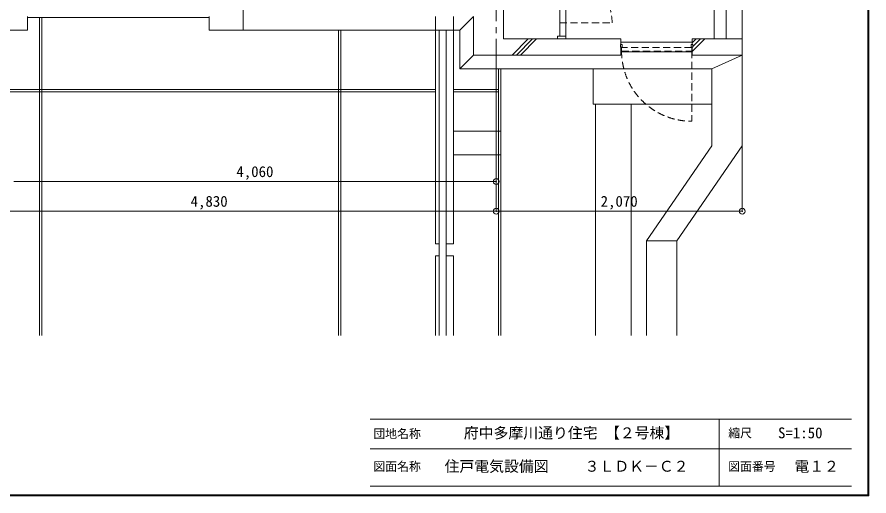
# Model space of a CAD drawing. Units: millimetres at full size, sheet at 1:50; details may follow other scales. Extents: x -9674 to 9699, y -6794 to 6791.
# Drawn here: x 2531 to 9699, y -6794 to -2761 of the extents above; entities that cross this region are included whole.
import ezdxf
from ezdxf.enums import TextEntityAlignment as Align

# ---------------------------------------------------------------- set-up
doc = ezdxf.new("R2010")
doc.units = ezdxf.units.MM
doc.header["$LTSCALE"] = 50
doc.header["$PDMODE"] = 32
doc.header["$PDSIZE"] = 50
for name, pattern in [('CHAIN1', [8, 5, -1, 1, -1]), ('CHAIN2', [12, 9, -1, 1, -1]), ('DASHED1', [1.8, 1.2, -0.6])]:
    doc.linetypes.add(name, pattern=pattern)
for name, color, linetype, lineweight in [('0-0_図面枠', 7, 'Continuous', 9), ('0-1_タイトル', 7, 'Continuous', 9), ('1-0_芯', 134, 'CHAIN2', 9), ('1-1_躯体', 134, 'Continuous', 9), ('1-3_建具', 134, 'Continuous', 9), ('1-6_ﾊﾞﾙｺﾆｰ・階段', 134, 'Continuous', 9), ('1-7_その他', 134, 'DASHED1', 9), ('1-8_ハッチ', 134, 'Continuous', 9), ('1-B_寸法', 134, 'Continuous', 9)]:
    doc.layers.add(name, color=color, linetype=linetype, lineweight=lineweight)
doc.styles.add('ＭＳ ゴシック', font='')
doc.styles.get('ＭＳ ゴシック').set_extended_font_data('MS Gothic')

msp = doc.modelspace()

# ---------------------------------------------------------------- linework, layer by layer
at = {"layer": '0-0_図面枠'}
for p, q in [((9688.35, -6783.35), (9688.35, 6780.85)), ((9690.11, -6785.11), (9690.11, 6782.61)), ((9691.87, -6786.88), (9691.87, 6784.38)), ((9693.64, 6786.14), (9693.64, -6788.64)), ((9695.4, -6790.4), (9695.4, 6787.9)), ((9697.16, -6792.16), (9697.16, 6789.66)), ((-9673.92, -6793.93), (9698.92, -6793.93)), ((-9672.16, -6792.16), (9697.16, -6792.16)), ((-9670.4, -6790.4), (9695.4, -6790.4)), ((9693.64, -6788.64), (-9668.64, -6788.64)), ((-9666.87, -6786.88), (9691.87, -6786.88)), ((-9665.11, -6785.11), (9690.11, -6785.11)), ((-9663.35, -6783.35), (9688.35, -6783.35))]:
    msp.add_line(p, q, dxfattribs=at)
msp.add_lwpolyline([(9698.92, -6793.93), (9698.92, 6791.43), (-9673.92, 6791.43)], dxfattribs=at)
at = {"layer": '0-1_タイトル'}
for p, q in [((5503.35, -6148.35), (9553.35, -6148.35)), ((8439.55, -6148.35), (8439.55, -6710.85)), ((5503.35, -6398.35), (9553.35, -6398.35)), ((5503.35, -6710.85), (9553.35, -6710.85))]:
    msp.add_line(p, q, dxfattribs=at)
at = {"layer": '1-0_芯'}
msp.add_line((6562.52, -3396.08), (6562.52, 5323.92), dxfattribs=at)
at = {"layer": '1-1_躯体'}
for p, q in [((6622.52, -1900.15), (6622.52, -2946.08)), ((6202.52, -2756.08), (6202.52, -2871.08)), ((6372.52, -3081.08), (6372.52, -2756.08)), ((7137.52, -2946.08), (7087.52, -2946.08)), ((7137.52, -2946.08), (7087.52, -2946.08)), ((8212.52, -2946.08), (8632.52, -2946.08)), ((8212.52, -2946.08), (8212.52, -2993.58)), ((8632.52, -2946.08), (8632.52, -3081.08)), ((6372.52, -3081.08), (7612.52, -3081.08)), ((7612.52, -3013.58), (7612.52, -3081.08))]:
    msp.add_line(p, q, dxfattribs=at)
for points in [[(6052.52, -2756.08), (6052.52, -2871.08), (6202.52, -2871.08)], [(6622.52, -2946.08), (7612.52, -2946.08), (7612.52, -2993.58)], [(8212.52, -3013.58), (8212.52, -3081.08), (8632.52, -3081.08)]]:
    msp.add_lwpolyline(points, dxfattribs=at)
at = {"layer": '1-3_建具'}
for p, q in [((7097.52, -2921.08), (7097.52, -1819.08)), ((7147.52, -1819.08), (7147.52, -2921.08)), ((4147.52, -2766.08), (2617.52, -2766.08)), ((7077.52, -2946.08), (7077.52, -2921.08)), ((7077.52, -2921.08), (7147.52, -2921.08)), ((7077.52, -2946.08), (7077.52, -2921.08)), ((7147.52, -2921.08), (7147.52, -2946.08)), ((7147.52, -2946.08), (7077.52, -2946.08)), ((7607.52, -2993.58), (7622.52, -2993.58)), ((7607.52, -3013.58), (7607.52, -2993.58)), ((7612.52, -2973.58), (8212.52, -2973.58)), ((7622.52, -2993.58), (7622.52, -3013.58)), ((7622.52, -3013.58), (7607.52, -3013.58)), ((8212.52, -3053.58), (7612.52, -3053.58))]:
    msp.add_line(p, q, dxfattribs=at)
at = {"layer": '1-3_建具', "linetype": 'DASHED1'}
for p, q in [((7097.52, -2810.08), (7537.52, -2810.08)), ((8207.52, -3018.58), (7617.52, -3018.58)), ((7617.52, -3018.58), (7617.52, -3048.58)), ((7617.52, -3048.58), (8207.52, -3048.58)), ((8207.52, -3048.58), (8207.52, -3018.58)), ((8207.52, -3048.58), (8207.52, -3638.58))]:
    msp.add_line(p, q, dxfattribs=at)
at = {"layer": '1-3_建具'}
msp.add_lwpolyline([(8202.52, -3013.58), (8202.52, -2993.58), (8217.52, -2993.58), (8217.52, -3013.58)], close=True, dxfattribs=at)
at = {"layer": '1-3_建具', "linetype": 'DASHED1'}
for centre, radius, start, end in [((7097.52, -2810.08), 440, 0, 90), ((8207.52, -3048.58), 590, 180, 270)]:
    msp.add_arc(centre, radius, start, end, dxfattribs=at)
at = {"layer": '1-6_ﾊﾞﾙｺﾆｰ・階段'}
for p, q in [((8497.52, -1488.01), (8497.52, -2946.08)), ((8632.52, -1446.08), (8632.52, -2946.08)), ((8397.52, -1519.07), (8397.52, -2946.08)), ((2617.52, -2756.08), (2617.52, -2871.08)), ((2718.52, -2766.08), (2718.52, -5441.71)), ((2738.52, -2766.08), (2738.52, -5441.71)), ((4147.52, -2756.08), (4147.52, -2871.08)), ((6372.52, -2756.08), (6257.52, -2871.08)), ((-162.48, -2871.08), (2617.52, -2871.08)), ((4147.52, -2871.08), (6052.52, -2871.08)), ((5234.52, -2871.08), (5234.52, -5441.71)), ((5254.52, -2871.08), (5254.52, -5441.71)), ((6052.52, -2871.08), (6052.52, -4671.08)), ((6082.52, -2871.08), (6082.52, -5441.71)), ((6142.52, -2871.08), (6142.52, -5441.71)), ((6202.52, -2871.08), (6202.52, -4671.08)), ((6202.52, -2871.08), (6257.52, -2871.08)), ((6257.52, -3196.08), (6257.52, -2871.08)), ((6372.52, -3081.08), (6257.52, -3196.08)), ((8632.52, -3081.08), (8377.52, -3196.08)), ((8632.52, -3081.08), (8632.52, -3846.08)), ((6582.52, -3196.08), (6582.52, -5441.71)), ((6602.52, -3196.08), (6602.52, -5441.71)), ((-6427.48, -3371.08), (6052.52, -3371.08)), ((-6427.48, -3391.08), (6052.52, -3391.08)), ((6202.52, -3371.08), (6582.52, -3371.08)), ((6202.52, -3391.08), (6582.52, -3391.08)), ((7397.52, -3496.08), (7397.52, -5441.71)), ((7697.52, -3496.08), (7697.52, -5441.71)), ((6202.52, -3721.08), (6602.52, -3721.08)), ((7827.52, -4646.08), (8377.52, -3846.08)), ((8082.52, -4646.08), (8632.52, -3846.08)), ((6202.52, -3921.08), (6602.52, -3921.08)), ((7827.52, -4646.08), (8082.52, -4646.08)), ((7827.52, -4646.08), (7827.52, -5441.71)), ((8082.52, -4646.08), (8082.52, -5441.71)), ((6082.52, -4671.08), (6052.52, -4671.08)), ((6202.52, -4671.08), (6142.52, -4671.08)), ((6082.52, -4771.08), (6052.52, -4771.08)), ((6052.52, -4771.08), (6052.52, -5441.71)), ((6202.52, -4771.08), (6142.52, -4771.08)), ((6202.52, -4771.08), (6202.52, -5441.71))]:
    msp.add_line(p, q, dxfattribs=at)
for points in [[(6257.52, -3196.08), (8377.52, -3196.08), (8377.52, -3846.08)], [(7377.52, -3196.08), (7377.52, -3496.08), (8377.52, -3496.08)]]:
    msp.add_lwpolyline(points, dxfattribs=at)
at = {"layer": '1-7_その他', "linetype": 'CHAIN1'}
msp.add_line((4432.52, -2871.08), (4432.52, -2456.08), dxfattribs=at)
at = {"layer": '1-8_ハッチ'}
for p, q in [((6696.86, -3081.08), (6831.86, -2946.08)), ((6732.22, -3081.08), (6867.22, -2946.08)), ((6767.57, -3081.08), (6902.57, -2946.08)), ((8212.52, -2979.64), (8246.08, -2946.08)), ((8212.52, -3050.35), (8316.79, -2946.08)), ((8217.52, -3009.99), (8281.43, -2946.08))]:
    msp.add_line(p, q, dxfattribs=at)
at = {"layer": '1-B_寸法'}
for p, q in [((6562.52, -3396.08), (6562.52, -4396.08)), ((8632.52, -3396.08), (8632.52, -4396.08)), ((2502.52, -4146.08), (6562.52, -4146.08)), ((1732.52, -4396.08), (6562.52, -4396.08)), ((6562.52, -4396.08), (8632.52, -4396.08))]:
    msp.add_line(p, q, dxfattribs=at)
for p in [(6562.52, -4146.08), (6562.52, -4396.08), (8632.52, -4396.08)]:
    msp.add_point(p, dxfattribs=at)

# ---------------------------------------------------------------- texts
at = {"layer": '0-1_タイトル', "style": 'ＭＳ ゴシック'}
for s, height, p in [('団地名称', 73.31, (5528.35, -6328.57)), ('府中多摩川通り住宅 【２号棟】', 91.64, (6290.2, -6335.85)), ('縮尺', 73.31, (8514.55, -6323.35)), ('S=1:50', 91.64, (8933.95, -6335.85)), ('図面名称', 73.31, (5528.35, -6604.6)), ('住戸電気設備図', 91.64, (6128.35, -6617.1)), ('３ＬＤＫ－Ｃ２', 91.64, (7305.86, -6617.1)), ('図面番号', 73.31, (8514.55, -6604.6)), ('電１２', 91.64, (9071.45, -6617.1))]:
    msp.add_text(s, height=height, dxfattribs=at).set_placement(p, align=Align.BOTTOM_LEFT)
at = {"layer": '1-B_寸法', "style": 'ＭＳ ゴシック'}
for s, p in [('4,060', (4376.27, -4136.08)), ('4,830', (3991.27, -4386.08)), ('2,070', (7441.27, -4386.08))]:
    msp.add_text(s, height=91.64, dxfattribs=at).set_placement(p, align=Align.BOTTOM_LEFT)

doc.saveas('drawing.dxf')
